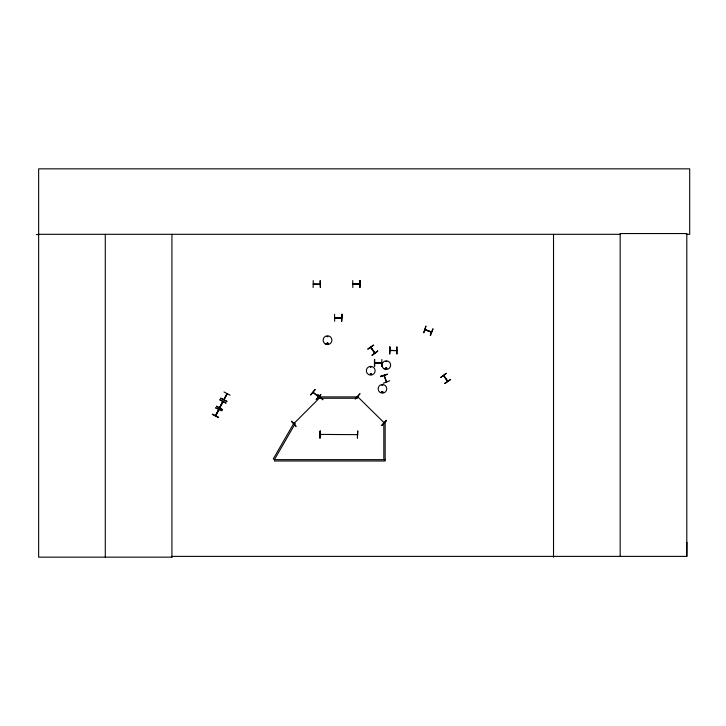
<?xml version="1.0" encoding="UTF-8"?>
<svg xmlns="http://www.w3.org/2000/svg" width="726" height="726" viewBox="0 0 726 726"><rect width="100%" height="100%" fill="white"/><g stroke="black" fill="none" stroke-linecap="round" stroke-linejoin="round"><path stroke-width="1.09" d="M686.306 234.307L689.7 234.307L689.7 168.849L38.641 168.849L38.641 557.151L172.026 557.151L171.935 556.388L686.805 556.388L686.905 542.349M383.373 422.378L384.036 422.695L357.637 396.686L358.199 397.195M386.613 381.903L384.308 375.533M327.154 336.565L327.898 336.664L327.199 336.474M326.881 343.235C327.989 345.848 328.515 341.156 326.909 343.407M327.934 343.516C327.281 341.71 326.782 344.986 327.998 343.407M370.378 367.047L371.077 367.329L370.451 366.966M370.333 373.99C371.639 372.465 370.759 375.778 370.342 373.754M382.076 385.207L382.82 385.306L382.121 385.116M381.785 392.049C383.528 389.808 382.82 394.481 381.849 391.895M382.003 391.931C382.784 393.637 383.11 390.751 382.094 391.849M385.651 368.381C387.403 366.14 386.695 370.805 385.724 368.218M386.704 361.539L385.96 361.639L386.568 361.294M318.487 396.695L313.042 392.512M215.495 415.544L218.662 409.455M227.129 393.764L223.98 399.763L227.22 393.701M374.879 352.963L374.489 352.319L374.68 353.099M443.522 375.623L447.652 381.214M425.672 329.958L424.964 329.713L425.608 329.931M431.326 332.181L425.082 329.758M425.926 326.201L423.748 332.798L425.899 326.192M431.371 332.218L430.709 331.909L431.516 331.964M430.209 335.312L432.814 328.878M430.545 335.439L433.05 328.969M371.285 374.298C369.961 371.476 370.559 376.622 371.186 373.545M219.787 407.785L222.973 401.723L219.914 407.74M370.759 347.382L371.213 347.999L370.995 347.237M444.158 376.122L443.813 375.514M216.593 406.197L222.601 409.682M222.737 401.551L219.542 407.694L222.918 401.723M222.592 409.709L216.548 406.288M225.931 403.193L219.796 399.935M218.644 417.269L212.446 414.147M215.695 407.912L222.02 410.771L215.713 407.867M220.768 398.166L226.92 401.369M223.771 399.645L226.939 393.556M215.667 415.726L218.88 409.564M215.794 415.662L218.943 409.6M230.124 395.216L223.989 391.967M320.239 434.411L357.392 434.656M334.668 317.67L341.538 317.616M374.825 362.8L375.596 362.8M380.959 363.118L381.622 363.118M389.916 350.322L396.813 350.613M319.558 397.821L320.112 397.331M385.996 368.046C385.86 369.915 387.475 367.574 386.114 368.018M314.966 389.454L310.583 394.826M310.782 394.989L315.193 389.635M316.282 399.527L320.919 394.354L316.209 399.463M320.257 434.692L321.01 434.647L320.311 434.411M313.296 283.92L320.012 284.238M374.825 363.045L381.767 363.045L374.97 362.764M383.963 375.505L386.332 381.949M317.997 394.708L322.916 399.609M294.048 423.784L294.329 423.104M319.567 397.884L320.057 397.385L293.894 423.548M381.822 425.545L386.441 420.363L381.84 425.572M381.64 425.363L386.513 420.427M425.046 329.45L431.435 331.909M370.805 347.4L374.689 353.017L370.814 347.518M447.461 381.268L443.831 375.587M367.783 348.952L373.518 345.059M367.946 349.197L373.663 345.267M371.975 355.078L377.701 351.148M440.709 377.447L446.263 373.282L440.764 377.52M444.748 383.319L450.465 379.399M444.911 383.564L450.61 379.607M319.867 397.975L320.23 397.585L319.621 397.83M380.696 376.331L387.33 374.271L380.687 376.304M380.814 376.649L387.312 374.226M389.726 380.778L383.246 383.264M320.865 434.72L320.384 434.692M352.972 283.884L359.624 283.848M327.689 344.015L326.927 343.57M386.214 367.982L386.722 368.273M357.31 434.411L356.62 434.656L357.383 434.411M36.3 234.58L38.641 234.571M38.641 234.307L620.167 234.307M313.224 280.572L313.124 287.514M313.369 284.202L320.166 284.238M359.769 284.238L352.827 284.165M352.827 287.514L352.727 280.572M334.768 317.943L341.61 317.915L334.686 317.952M334.668 321.264L334.577 314.322M396.859 346.974L396.859 353.916M389.916 350.567L396.859 350.567M374.444 359.452L374.471 366.394M374.897 362.8L381.622 362.764M381.767 366.394L381.858 359.452M385.161 459.658L274.473 459.64L274.473 461.001L385.161 461.001L385.161 422.65L383.818 422.65L383.818 459.658M371.068 347.337L374.843 352.9M425.028 329.704L431.362 332.163M219.914 399.708L226.095 402.876M220.722 398.256L226.893 401.414M212.328 414.383L218.481 417.586M313.269 392.349L318.433 396.65M317.797 394.917L322.734 399.79M443.767 375.551L447.597 381.068M443.577 375.769L443.849 376.168M320.121 431.062L320.166 438.005M686.805 556.388L686.805 233.554L620.167 233.554L620.167 556.388M553.521 234.307L553.521 557.151M396.904 346.974L396.904 353.916M389.817 346.974L389.817 353.916M374.725 359.452L374.725 366.394M359.815 280.572L359.778 287.514M341.656 314.322L341.656 321.264M320.511 287.514L320.157 280.572L320.257 287.514M171.926 234.307L171.926 557.151M105.288 234.307L105.288 557.151M294.048 422.913L273.285 458.868L274.473 459.558L295.237 423.603L294.048 422.913M291.462 421.252L296.126 426.398L291.444 421.261M359.924 393.846L355.295 399.028L359.896 393.828M377.674 351.112L372.139 355.313L377.647 351.066M320.211 431.062L319.876 438.005L320.211 431.062M357.746 431.062L357.41 438.005L357.746 431.062M360.15 280.572L359.769 287.514L360.15 280.572M341.991 314.322L341.61 321.264L341.991 314.322M389.916 346.974L389.535 353.916L389.871 346.974M357.528 396.895L320.52 396.895L320.52 398.247L357.528 398.247L357.528 396.895M325.339 343.97A4.392 4.392 0 0 0 331.918 340.167A4.392 4.392 0 0 0 325.339 336.365A4.392 4.392 0 0 0 325.339 343.97M380.306 392.53A4.302 4.302 0 0 0 386.758 388.809A4.302 4.302 0 0 0 380.306 385.089A4.302 4.302 0 0 0 380.306 392.53M368.554 374.543A4.392 4.392 0 0 0 375.133 370.741A4.392 4.392 0 0 0 368.554 366.939A4.392 4.392 0 0 0 368.554 374.543M384.163 368.881A4.32 4.32 0 0 0 390.642 365.142A4.32 4.32 0 0 0 384.163 361.394A4.32 4.32 0 0 0 384.163 368.881"/></g></svg>
